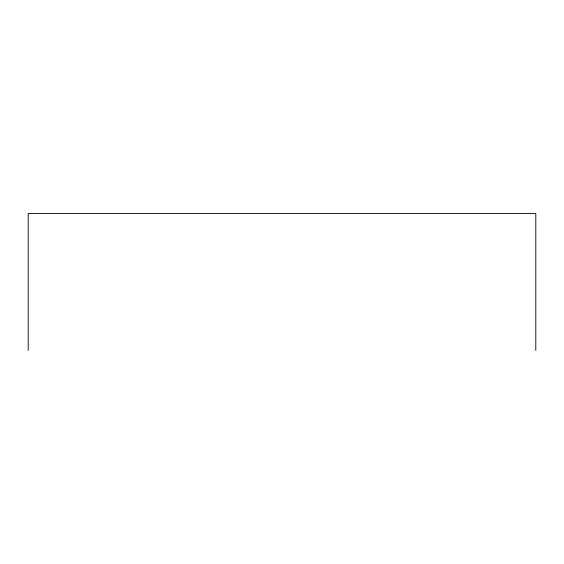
<?xml version="1.0" encoding="UTF-8"?>
<svg xmlns="http://www.w3.org/2000/svg" width="564" height="564" viewBox="0 0 564 564"><rect width="100%" height="100%" fill="white"/><g stroke="black" fill="none" stroke-linecap="round" stroke-linejoin="round"><path stroke-width="0.85" d="M535.8 350.441L535.8 213.559L28.2 213.559L28.2 350.441"/></g></svg>
